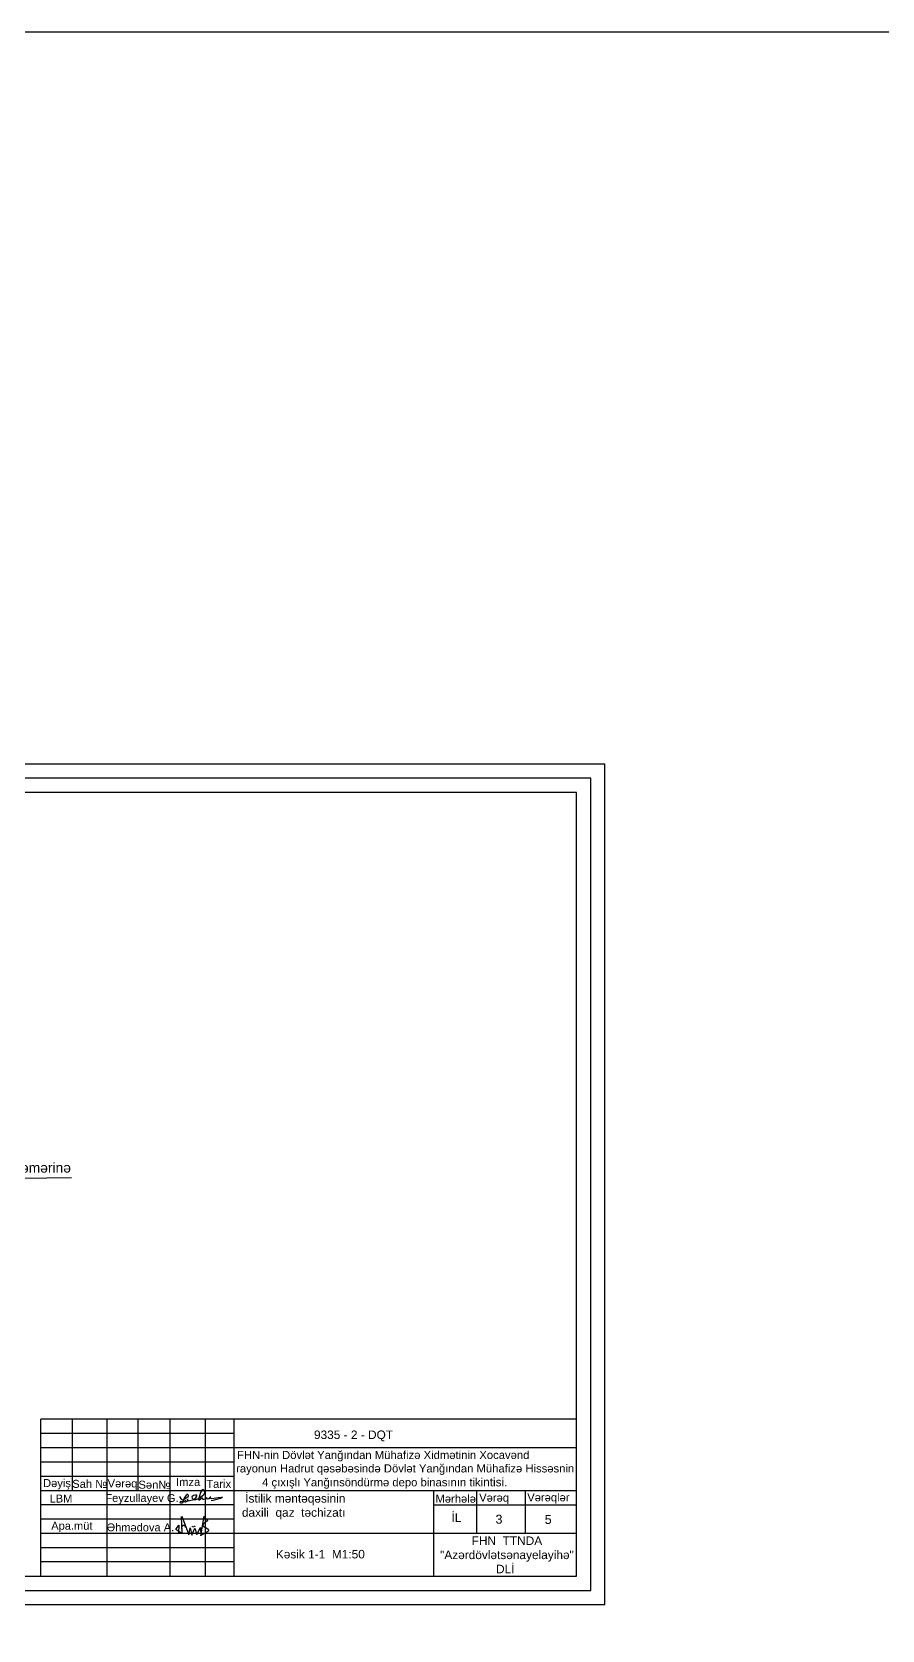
# Model space of a CAD drawing. Header units: metres. Extents: x -96840 to 456644, y -322681 to -32152.
# Drawn here: x 119296 to 149342, y -187840 to -131367 of the extents above; entities that cross this region are included whole.
import ezdxf

# ---------------------------------------------------------------- set-up
doc = ezdxf.new("R2010")
doc.units = ezdxf.units.M
doc.header["$LTSCALE"] = 0.5
doc.linetypes.add('DUZ', pattern=[0])
doc.styles.get("Standard").update_dxf_attribs({"font": 'arial.ttf', "height": 1})
doc.styles.add('Standart', font='times.ttf')
doc.styles.add('TNR', font='times.ttf', dxfattribs={"height": 10})

msp = doc.modelspace()

# ---------------------------------------------------------------- linework, layer by layer
at = {"color": 7}
for p, q in [((120695.745, -171860.258), (116336.046, -171917.028)), ((133496.526, -185940.844), (133496.534, -182914.912))]:
    msp.add_line(p, q, dxfattribs=at)
at = {"color": 7, "lineweight": 30}
for p, q in [((138546.526, -180389.912), (119611.005, -180389.912)), ((119613.177, -185944.912), (119611.005, -180389.912)), ((124568.276, -183828.498), (124592.851, -184429.912)), ((124587.664, -183816.129), (124838.592, -184479.007)), ((125268.64, -184515.828), (125379.288, -183811.384)), ((124383.97, -184282.627), (124486.658, -184136.994)), ((124592.851, -184429.912), (124383.97, -184282.627)), ((124486.658, -184136.994), (124475.24, -184404.749)), ((124838.592, -184479.007), (124890.465, -184231.125)), ((124890.465, -184231.125), (124951.059, -184481.951)), ((124951.059, -184481.951), (125057.638, -184240.234)), ((125057.638, -184240.234), (125117.695, -184469.335)), ((125117.695, -184469.335), (125257.485, -184214.956)), ((125255.763, -184218.09), (125268.64, -184515.828))]:
    msp.add_line(p, q, dxfattribs=at)
at = {"color": 7, "lineweight": -3}
for p, q in [((120711.382, -180389.912), (120711.39, -182914.912)), ((121943.131, -180377.666), (121943.131, -185931.052)), ((121943.131, -180389.912), (121943.131, -185943.298)), ((123037.632, -180398.407), (123037.64, -182914.912)), ((124163.952, -180384.035), (124163.952, -185937.161)), ((124163.952, -180396.281), (124163.952, -185949.407)), ((125416.526, -180377.666), (125416.526, -185930.601)), ((125416.526, -180389.912), (125416.526, -185942.847)), ((126426.526, -180377.837), (126426.526, -185930.471)), ((126426.526, -180390.083), (126426.526, -185942.717)), ((126423.403, -180894.912), (119610.526, -180894.912)), ((138546.529, -181399.912), (119610.527, -181399.912)), ((126426.526, -181904.912), (119610.524, -181904.912)), ((126426.532, -182409.912), (119610.53, -182409.912)), ((138546.534, -182914.912), (119612, -182914.912)), ((135011.534, -182915.358), (135011.538, -184424.735)), ((136728.534, -182914.196), (136728.538, -184430.128)), ((126425.076, -183419.912), (119612.198, -183419.912)), ((133494.627, -183419.912), (138548.2, -183419.912)), ((126423.401, -183924.912), (119610.524, -183924.912)), ((138546.538, -184429.912), (119610.536, -184429.912)), ((126423.416, -184934.912), (119610.538, -184934.912)), ((126423.417, -185427.666), (119610.539, -185427.666))]:
    msp.add_line(p, q, dxfattribs=at)
at = {"color": 1}
msp.add_lwpolyline([(139546.526, -157240.844), (97546.526, -157240.844), (97546.526, -186940.844), (139546.526, -186940.844)], close=True, dxfattribs=at)
msp.add_lwpolyline([(139046.526, -157740.844), (98046.526, -157740.844), (98046.526, -186440.844), (139046.526, -186440.844)], close=True)
at = {"lineweight": 30}
msp.add_lwpolyline([(138546.526, -158240.844), (100046.526, -158240.844), (100046.526, -185940.844), (120046.526, -185940.844), (138546.526, -185940.844), (138546.526, -180440.844)], close=True, dxfattribs=at)
at = {"color": 5, "lineweight": 25}
msp.add_lwpolyline([(124515.635, -183124.072), (124571.843, -183217.272), (124626.559, -183237.571), (124807.064, -183134.931, 1.249640379), (124751.793, -183067.85, 0.079258228), (124637.286, -183245.569), (124626.823, -183326.498), (124614.223, -183355.724), (124545.485, -183358.591), (124533.246, -183322.48), (124564.483, -183291.255), (124673.43, -183295.791), (124698.672, -183292.678), (124726.623, -183259.4), (124718.928, -183252.937), (124699.577, -183275.976), (124708.533, -183310.092), (124728.673, -183312.696), (124802.853, -183272.717), (124815.926, -183239.378), (124805.51, -183220.055), (124779.963, -183233.827), (124770.894, -183263.054), (124782.183, -183283.857), (124822.739, -183279.429), (125018.908, -183229.757), (125088.751, -183168.762), (125117.476, -183112.033), (125117.585, -183075.773), (125070.056, -183069.628), (125010.568, -183088.83), (124949.687, -183127.214), (124954.699, -183181.507), (124992.927, -183215.122), (125042.127, -183234.714), (125084.393, -183228.346), (125157.578, -183206.6), (125250.853, -183149.14), (125366.136, -183053.109), (125402.473, -182983.85), (125393.795, -182925.041), (125342.193, -182877.693), (125307.909, -182891.01), (125255.485, -182975.939), (125208.284, -183140.678), (125188.085, -183211.174), (125199.766, -183240.898), (125222.331, -183243.816), (125259.109, -183199.759), (125291.239, -183161.271), (125310.392, -183192.338), (125336.334, -183214.921), (125374.912, -183219.909), (125432.864, -183199.076), (125475.724, -183175.898), (125472.727, -183156.054), (125459.327, -183170.072), (125475.868, -183196.298), (125509.354, -183206.187), (125541.8, -183191.852), (125611.487, -183161.951), (125613.667, -183145.093), (125597.254, -183142.971), (125567.277, -183166.889), (125635.866, -183195.676), (125732.575, -183174.605), (125797.742, -183162.709), (125879.876, -183153.343), (125981.454, -183141.76), (126031.685, -183148.255), (126001.289, -183163.929), (125956.777, -183186.881), (125863.206, -183213.933), (125691.42, -183265.735), (125627.065, -183274.51)], format="xyb", dxfattribs=at)
at = {"color": 7, "lineweight": 30}
msp.add_arc((124659.603, -184225.119), 78.635, 11.0443481, 206.2779091, dxfattribs=at)
msp.add_open_spline([(125369.607, -183867.787), (125433.618, -183894.351), (125599.8, -183963.316), (125166.353, -184146.999), (125697.776, -184289.307), (125427.368, -184415.083), (125273.201, -184486.792)], degree=3, knots=[0, 0, 0, 0, 154.054962534, 399.944802406, 646.63663482, 973.819544437, 973.819544437, 973.819544437, 973.819544437], dxfattribs=at)
at = {"color": 7, "lineweight": 15}
msp.add_open_spline([(124948.479, -184173.835), (124969.627, -184188.93), (125005.795, -184214.748), (125053.504, -184150.893), (125063.034, -184181.038), (125067.245, -184179.134), (125067.957, -184178.813)], degree=3, knots=[0, 0, 0, 0, 68.03004997, 116.35073126, 127.154299523, 129.350047849, 129.350047849, 129.350047849, 129.350047849], dxfattribs=at)
at = {"layer": 'Defpoints', "color": 3, "linetype": 'DUZ', "lineweight": 25, "ltscale": 0.4}
msp.add_lwpolyline([(-96839.735, -131366.502), (325179.882, -131366.502), (325179.882, -221270.585), (-96839.735, -221270.585)], close=True, dxfattribs=at)

# ---------------------------------------------------------------- texts
at = {"color": 7, "insert": (116380.127, -171338.84), "char_height": 350, "width": 20583.32417, "attachment_point": 1, "rotation": 0.1986736}
msp.add_mtext('{\\fArial|b0|i0|c238|p34;Xarici qaz kəmərinə}', dxfattribs=at)
at = {"color": 7}
for s, insert, char_height, width, attachment_point in [('{\\fArial|b0|i0|c238|p34;933}5 {\\fArial|b0|i0|c238|p34;-} {\\fArial|b0|i0|c238|p34;2 -} {\\fArial|b0|i0|c238|p34;DQT}', (129263.269, -180980.127), 300, 6572.93145, 4), ('{\\fArial|b0|i0|c238|p34;Vərəq}', (121969.565, -182701.88), 282.8, 1489.10625, 4), ('{\\fArial|b0|i0|c238|p34;\\H1.1089x;LBM\\H1.01x; \\H0.89286x;    \\fArial|b0|i0|c204|p34;   \\fArial|b0|i0|c238|p34; }', (120321.698, -183194.162), 252.5, 5620.06136, 5), ('{\\fArial|b0|i0|c238|p34;    \\fArial|b0|i0|c204|p34;   \\fArial|b0|i0|c238|p34;   \\H1.1089x;      Feyzullayev G.}', (122368.867, -183215.297), 252.5, 5620.06136, 5), ('{\\fArial|b0|i0|c238|p34;\\H1.1089x;Apa.müt\\H0.90179x;    \\fArial|b0|i0|c0|p34; \\fArial|b0|i0|c238|p34;  }', (119977.38, -184197.37), 252.5, 4322.7299, 4), ('{\\fArial|b0|i0|c238|p34;  \\fArial|b0|i0|c0|p34; \\fArial|b0|i0|c238|p34; \\H1.1089x;  \\fArial|b0|i0|c0|p34;Ə\\fArial|b0|i0|c238|p34;hmədova A.}', (121332.045, -184212.294), 252.5, 4322.7299, 4), ('{\\fArial|b0|i0|c238|p34;3}', (135679.026, -183926.175), 317.52, 1474.36262, 4), ('{\\fArial|b0|i0|c238|p34;5}', (137417.834, -183933.077), 317.52, 1474.36262, 4), ('\\pxt76.19;{\\fArabic Typesetting|b0|i0|c238|p66; \\fArial|b0|i0|c238|p34;\\H0.95238x;Kəsik 1-1  M1:50}', (127799.601, -185161.271), 315, 10118.05232, 4)]:
    msp.add_mtext(s, dxfattribs=dict(at, insert=insert, char_height=char_height, width=width, attachment_point=attachment_point))
at = {"linetype": 'Continuous', "lineweight": 15, "insert": (131711.558, -182179.49), "char_height": 300, "attachment_point": 5, "style": 'Standart'}
msp.add_mtext('{\\fArial|b0|i0|c238|p34;\\H0.95x;\\C7;FHN-nin Dövlət Yanğından Mühafizə Xidmətinin Xocavənd\\P              rayonun Hadrut qəsəbəsində Dövlət Yanğından Mühafizə Hissəsnin \\P 4 çıxışlı Yanğınsöndürmə depo binasının tiki\\H1.0526x;ntisi.}', dxfattribs=at)
at = {"color": 7, "lineweight": -3}
for s, insert, char_height, width, attachment_point in [('{\\fArial|b0|i0|c238|p34;İmza}', (124387.668, -182467.289), 282.8, 7092.55983, 1), ('{\\fArial|b0|i0|c238|p34;Dəyiş.}', (119686.748, -182505.15), 282.8, 7502.11338, 1), ('{\\fArial|b0|i0|c238|p34;Sah \\fArial|b0|i0|c0|p34;№}', (120719.207, -182532.449), 282.8, 7502.11338, 1), ('{\\fArial|b0|i0|c238|p34;Tarix}', (125458.43, -182532.412), 282.8, 7502.11338, 1), ('{\\fArial|b0|i0|c238|p34;Mərhələ}', (133560.073, -183200.485), 282.8, 1027.49127, 4), ('{\\fArial|b0|i0|c238|p34;Vərəq}', (135103.203, -183205.027), 282.8, 1237.56004, 4), ('{\\fArial|b0|i0|c238|p34;Vərəqlər}', (136802.479, -183193.958), 282.8, 1007.34329, 4), ('{\\fArial|b0|i0|c238|p34;İL}', (134123.194, -183717.421), 300, 2879.97547, 1), ('{\\fArial|b0|i0|c238|p34; FHN  TTNDA\\P "Az\\fArial|b0|i0|c0|p34;ə\\fArial|b0|i0|c238|p34;rdövl\\fArial|b0|i0|c0|p34;ə\\fArial|b0|i0|c238|p34;tsənayelayih\\fArial|b0|i0|c0|p34;ə\\fArial|b0|i0|c238|p34;" DLİ}', (136025.706, -185183.274), 300, 5049.99594, 5)]:
    msp.add_mtext(s, dxfattribs=dict(at, insert=insert, char_height=char_height, width=width, attachment_point=attachment_point))
at = {"color": 7, "lineweight": -3, "insert": (123060.182, -182563.324), "char_height": 282.8, "width": 7248.55899, "attachment_point": 1, "style": 'TNR'}
msp.add_mtext('{\\fArial|b0|i0|c238|p34;Sən№}', dxfattribs=at)
at = {"color": 7, "lineweight": 13, "ltscale": 0.4, "insert": (126716.584, -183036.757), "char_height": 300, "width": 7423.67359, "attachment_point": 1}
msp.add_mtext('{\\fArial|b0|i0|c238|p34; İstilik məntəqəsinin\\Pdaxili  qaz  təchizatı }', dxfattribs=at)

doc.saveas('drawing.dxf')
